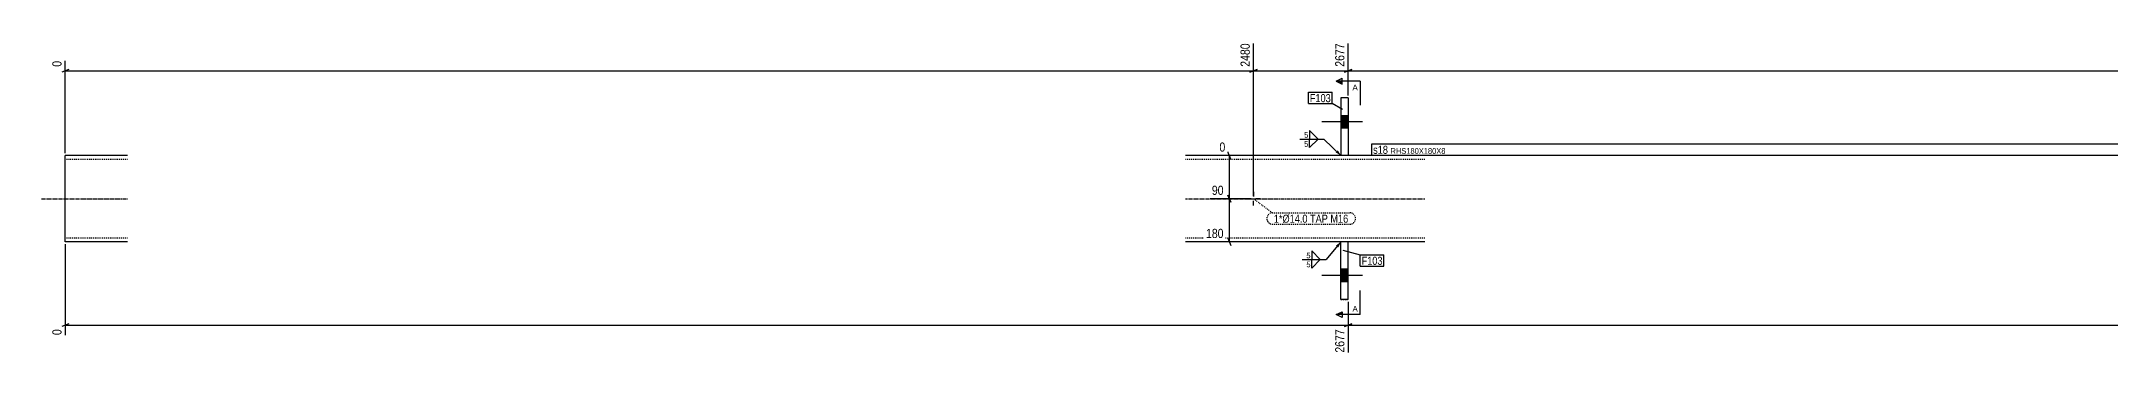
# Model space of a CAD drawing. Header units: millimetres. Extents: x 29 to 46980, y 8 to 1961.
# Drawn here: x 38342 to 42661, y 8 to 661 of the extents above; entities that cross this region are included whole.
import ezdxf

# ---------------------------------------------------------------- set-up
doc = ezdxf.new("R2010")
doc.units = ezdxf.units.MM
doc.linetypes.add('DXK_LINE_DOT2', pattern=[3.9198, 1.9599, -1.9599])
doc.linetypes.add('DXK_LINE_DOT3', pattern=[5.9187, 2.979, -0.9799, 0.9799, -0.9799])
for name, color, linetype in [('MÅLSÆTNING', 7, 'Continuous'), ('STÅL', 7, 'Continuous'), ('TEKST', 7, 'Continuous')]:
    doc.layers.add(name, color=color, linetype=linetype)
doc.styles.add('Arial', font='ARIAL.TTF', dxfattribs={"height": 0.2})
doc.styles.add('Arial Narrow', font='ARIALN.TTF', dxfattribs={"height": 0.2})

msp = doc.modelspace()

# ---------------------------------------------------------------- hatches: boundary and pattern name
at = {"layer": 'STÅL', "linetype": 'Continuous'}
for points in [[(41069.6, 479.9), (41069.6, 505.9), (41054.6, 505.9), (41054.6, 479.9)], [(41069.6, 479.9), (41069.6, 505.9), (41054.6, 505.9), (41054.6, 479.9)], [(41054.6, 185.9), (41054.6, 159.9), (41069.6, 159.9), (41069.6, 185.9)], [(41054.6, 185.9), (41054.6, 159.9), (41069.6, 159.9), (41069.6, 185.9)]]:
    msp.add_hatch(color=96, dxfattribs=at).paths.add_polyline_path(points)
at = {"layer": 'TEKST', "linetype": 'Continuous'}
for points in [[(41047.8, 433.8), (41054.6, 422.9), (41043.5, 429.3)], [(41044.2, 235.4), (41054.6, 242.9), (41049, 231.3)]]:
    msp.add_hatch(color=3, dxfattribs=at).paths.add_polyline_path(points)

# ---------------------------------------------------------------- linework, layer by layer
at = {"layer": 'MÅLSÆTNING', "color": 7, "linetype": 'Continuous'}
for p, q in [((40872.1, 337.9), (40872.1, 656.6)), ((40872.1, 337.9), (40872.1, 656.6)), ((41069.6, 547.9), (41069.6, 656.6)), ((41069.6, 547.9), (41069.6, 656.6)), ((38392.1, 427.9), (38392.1, 620.1)), ((38399.6, 602.4), (38384.6, 596.4)), ((38392.1, 599.4), (40872.1, 599.4)), ((40879.6, 602.4), (40864.6, 596.4)), ((40864.6, 596.4), (40879.6, 602.4)), ((40872.1, 599.4), (41069.6, 599.4)), ((41077.1, 602.4), (41062.1, 596.4)), ((41062.1, 596.4), (41077.1, 602.4)), ((41069.6, 599.4), (43557.1, 599.4)), ((40841.7, 422.9), (40800.9, 422.9)), ((40824.6, 415.4), (40818.6, 430.4)), ((40821.6, 332.9), (40821.6, 422.9)), ((40867.1, 332.9), (40781.5, 332.9)), ((40867.1, 332.9), (40781.5, 332.9)), ((40818.6, 340.4), (40824.6, 325.4)), ((40824.6, 325.4), (40818.6, 340.4)), ((40821.6, 242.9), (40821.6, 332.9)), ((38392.1, 237.9), (38392.1, 48.6)), ((40845.1, 242.9), (40769.3, 242.9)), ((40818.6, 250.4), (40824.6, 235.4)), ((41069.6, 117.9), (41069.6, 12)), ((41069.6, 117.9), (41069.6, 12)), ((38399.6, 72.3), (38384.6, 66.3)), ((38392.1, 69.3), (41069.6, 69.3)), ((41077.1, 72.3), (41062.1, 66.3)), ((41062.1, 66.3), (41077.1, 72.3)), ((41069.6, 69.3), (45751.7, 69.3))]:
    msp.add_line(p, q, dxfattribs=at)
at = {"layer": 'STÅL', "color": 2, "linetype": 'Continuous'}
for p, q in [((41054.6, 542.9), (41054.6, 422.9)), ((41069.6, 542.9), (41054.6, 542.9)), ((41069.6, 542.9), (41069.6, 422.9)), ((38522.1, 422.9), (38392.1, 422.9)), ((38392.1, 258.9), (38392.1, 422.9)), ((41229.6, 422.9), (40730.1, 422.9)), ((38392.1, 242.9), (38392.1, 258.9)), ((38522.1, 242.9), (38392.1, 242.9)), ((41229.6, 242.9), (40730.1, 242.9)), ((41054.6, 122.9), (41054.6, 242.9)), ((41069.6, 122.9), (41069.6, 242.9)), ((41069.6, 122.9), (41054.6, 122.9))]:
    msp.add_line(p, q, dxfattribs=at)
at = {"layer": 'STÅL', "color": 7, "linetype": 'DXK_LINE_DOT2'}
for p, q in [((41069.6, 542.9), (41054.6, 542.9)), ((38522.1, 414.9), (38392.1, 414.9)), ((41229.6, 414.9), (40730.1, 414.9)), ((41069.6, 422.9), (41054.6, 422.9)), ((38392.1, 251.5), (38392.1, 258.9)), ((38392.1, 250.9), (38392.1, 251.5)), ((38522.1, 250.9), (38392.1, 250.9)), ((38392.1, 244.1), (38392.1, 250.9)), ((41229.6, 250.9), (40730.1, 250.9)), ((41069.6, 242.9), (41054.6, 242.9)), ((41054.6, 122.9), (41069.6, 122.9))]:
    msp.add_line(p, q, dxfattribs=at)
at = {"layer": 'STÅL', "color": 96, "linetype": 'Continuous'}
for p, q in [((41099.6, 492.9), (41014.6, 492.9)), ((41099.6, 492.9), (41014.6, 492.9)), ((41069.6, 505.9), (41054.6, 505.9)), ((41069.6, 505.9), (41054.6, 505.9)), ((41069.6, 479.9), (41054.6, 479.9)), ((41069.6, 479.9), (41054.6, 479.9)), ((40872.1, 346.9), (40872.1, 337.6)), ((40858.1, 332.9), (40867.5, 332.9)), ((40872.1, 318.9), (40872.1, 328.2)), ((40886.1, 332.9), (40876.8, 332.9)), ((41099.6, 172.9), (41014.6, 172.9)), ((41099.6, 172.9), (41014.6, 172.9)), ((41069.6, 185.9), (41054.6, 185.9)), ((41069.6, 185.9), (41054.6, 185.9)), ((41069.6, 159.9), (41054.6, 159.9)), ((41069.6, 159.9), (41054.6, 159.9))]:
    msp.add_line(p, q, dxfattribs=at)
at = {"layer": 'STÅL', "color": 7, "linetype": 'DXK_LINE_DOT3'}
for p, q in [((38342.1, 332.9), (38522.1, 332.9)), ((40730.1, 332.9), (41229.6, 332.9))]:
    msp.add_line(p, q, dxfattribs=at)
at = {"layer": 'TEKST', "color": 3, "linetype": 'Continuous'}
for p, q in [((41054.6, 422.9), (41019.1, 457.2)), ((41054.6, 242.9), (41023.7, 206.2))]:
    msp.add_line(p, q, dxfattribs=at)

# ---------------------------------------------------------------- wipeouts: each hides what was drawn before it
at = {"color": 0}
for points in [[(40986.4, 458.7), (40986.4, 473.2), (40976.8, 473.2), (40976.8, 458.7)], [(41070, 282.8), (41070, 300.3), (40914.4, 300.3), (40914.4, 282.8)], [(41141.3, 195.1), (41141.3, 212.6), (41097.6, 212.6), (41097.6, 195.1)]]:
    msp.add_wipeout(points, dxfattribs=at).dxf.layer = 'TEKST'

# ---------------------------------------------------------------- next in the draw order: linework, layer by layer
at = {"layer": 'TEKST', "color": 3, "linetype": 'Continuous'}
for p, q in [((41006.8, 457.2), (40989, 475)), ((40989, 475), (40989, 457.2)), ((40989, 457.2), (41006.8, 457.2))]:
    msp.add_line(p, q, dxfattribs=at)

# ---------------------------------------------------------------- next in the draw order: wipeouts: each hides what was drawn before it
at = {"color": 0, "linetype": 'Continuous'}
for points, layer in [([(40868.1, 660.6), (40840.1, 660.6), (40840.1, 603.9), (40868.1, 603.9)], 'MÅLSÆTNING'), ([(41065.6, 660.6), (41037.6, 660.6), (41037.6, 603.9), (41065.6, 603.9)], 'MÅLSÆTNING'), ([(38388.1, 624.1), (38360.1, 624.1), (38360.1, 603.9), (38388.1, 603.9)], 'MÅLSÆTNING'), ([(40817.1, 426.9), (40817.1, 454.9), (40796.9, 454.9), (40796.9, 426.9)], 'MÅLSÆTNING'), ([(40813.5, 336.9), (40813.5, 364.9), (40781.1, 364.9), (40781.1, 336.9)], 'MÅLSÆTNING'), ([(40813.5, 246.9), (40813.5, 274.9), (40768.9, 274.9), (40768.9, 246.9)], 'MÅLSÆTNING'), ([(38388.1, 64.7), (38360.1, 64.7), (38360.1, 44.6), (38388.1, 44.6)], 'MÅLSÆTNING'), ([(41065.6, 64.7), (41037.6, 64.7), (41037.6, 8), (41065.6, 8)], 'MÅLSÆTNING'), ([(41089.6, 558.9), (41089.6, 571.4), (41078.5, 571.4), (41078.5, 558.9)], 'TEKST'), ([(41089.6, 97.4), (41089.6, 109.9), (41078.5, 109.9), (41078.5, 97.4)], 'TEKST')]:
    msp.add_wipeout(points, dxfattribs=at).dxf.layer = layer
at = {"color": 0}
for points in [[(41152.7, 426.4), (41152.7, 443.9), (41121.7, 443.9), (41121.7, 426.4)], [(41070, 282.8), (41070, 300.3), (40914.4, 300.3), (40914.4, 282.8)], [(40991, 207.7), (40991, 222.2), (40981.3, 222.2), (40981.3, 207.7)], [(41141.3, 195.1), (41141.3, 212.6), (41097.6, 212.6), (41097.6, 195.1)]]:
    msp.add_wipeout(points, dxfattribs=at).dxf.layer = 'TEKST'

# ---------------------------------------------------------------- next in the draw order: hatches: boundary and pattern name
at = {"layer": 'TEKST', "linetype": 'Continuous'}
for points in [[(41057.1, 577.6), (41057.1, 571.4), (41044.6, 577.6)], [(41057.1, 97.4), (41057.1, 91.2), (41044.6, 91.2)]]:
    msp.add_hatch(color=30, dxfattribs=at).paths.add_polyline_path(points)

# ---------------------------------------------------------------- next in the draw order: linework, layer by layer
at = {"layer": 'TEKST', "color": 30, "linetype": 'Continuous'}
for p, q in [((41044.6, 577.6), (41057.1, 583.9)), ((41044.6, 577.6), (41057.1, 571.4)), ((41057.1, 571.4), (41057.1, 583.9)), ((41044.6, 91.2), (41057.1, 97.4)), ((41057.1, 84.9), (41044.6, 91.2)), ((41057.1, 97.4), (41057.1, 84.9))]:
    msp.add_line(p, q, dxfattribs=at)
at = {"layer": 'TEKST', "color": 7, "linetype": 'Continuous'}
for p, q in [((41094.6, 577.6), (41044.6, 577.6)), ((41094.6, 577.6), (41094.6, 527.6)), ((41058.4, 225.7), (41094.6, 215.6)), ((41094.6, 215.6), (41144.3, 215.6)), ((41094.6, 192.1), (41094.6, 215.6)), ((41094.6, 192.1), (41144.3, 192.1)), ((41144.3, 192.1), (41144.3, 215.6)), ((41094.6, 91.2), (41094.6, 141.2)), ((41094.6, 91.2), (41044.6, 91.2))]:
    msp.add_line(p, q, dxfattribs=at)
at = {"layer": 'TEKST', "color": 7, "linetype": 'DXK_LINE_DOT2'}
for p, q in [((40872.1, 332.9), (40911.4, 303.3)), ((40911.4, 303.3), (41073, 303.3)), ((40911.4, 279.8), (41073, 279.8))]:
    msp.add_line(p, q, dxfattribs=at)
at = {"layer": 'TEKST', "color": 3, "linetype": 'Continuous'}
for p, q in [((41011.4, 206.2), (40993.5, 224.1)), ((40993.5, 224.1), (40993.5, 206.2)), ((40993.5, 206.2), (41011.4, 206.2))]:
    msp.add_line(p, q, dxfattribs=at)
at = {"layer": 'TEKST', "color": 7, "linetype": 'DXK_LINE_DOT2'}
for centre, radius, start, end in [((40911.4, 291.6), 11.7, 90, 270), ((41073, 291.6), 11.8, 270, 90)]:
    msp.add_arc(centre, radius, start, end, dxfattribs=at)

# ---------------------------------------------------------------- next in the draw order: texts
at = {"layer": 'MÅLSÆTNING', "color": 3, "linetype": 'Continuous', "style": 'Arial Narrow'}
for s, height, p in [('2480', 19.09, (40864.1, 607.9)), ('2677', 19.09, (41061.6, 607.9)), ('0', 19.1, (38384.1, 607.9)), ('0', 19.1, (38384.1, 48.6)), ('2677', 19.09, (41061.6, 12))]:
    msp.add_text(s, height=height, rotation=90.0002, dxfattribs=at).set_placement(p)
for s, height, p in [('0', 19.1, (40800.9, 430.9)), ('90', 19.09, (40785.1, 340.9)), ('180', 19.09, (40772.9, 250.9))]:
    msp.add_text(s, height=height, dxfattribs=at).set_placement(p)
at = {"layer": 'TEKST', "color": 3, "linetype": 'Continuous', "style": 'Arial'}
for p in [(41078.5, 558.9), (41078.5, 97.4)]:
    msp.add_text('A', height=11.9, dxfattribs=at).set_placement(p)
at = {"layer": 'TEKST', "color": 3, "style": 'Arial Narrow'}
for s, height, p in [('1*Ø14.0 TAP M16', 16.702, (40914.4, 282.8)), ('F103', 16.7, (41097.6, 195.1))]:
    msp.add_text(s, height=height, dxfattribs=at).set_placement(p)

# ---------------------------------------------------------------- next in the draw order: wipeouts: each hides what was drawn before it
at = {"color": 0, "linetype": 'Continuous'}
msp.add_wipeout([(40986.4, 439.9), (40986.4, 454.4), (40976.8, 454.4), (40976.8, 439.9)], dxfattribs=at).dxf.layer = 'TEKST'
at = {"color": 0}
msp.add_wipeout([(41152.7, 426.4), (41152.7, 443.9), (41121.7, 443.9), (41121.7, 426.4)], dxfattribs=at).dxf.layer = 'TEKST'

# ---------------------------------------------------------------- next in the draw order: linework, layer by layer
at = {"layer": 'TEKST', "color": 3, "linetype": 'Continuous'}
for p, q in [((40969, 457.2), (41019.1, 457.2)), ((40989, 457.2), (41006.8, 457.2)), ((41006.8, 457.2), (40989, 439.3)), ((40989, 439.3), (40989, 457.2))]:
    msp.add_line(p, q, dxfattribs=at)
at = {"layer": 'TEKST', "color": 7, "linetype": 'Continuous'}
msp.add_line((41118.7, 423.4), (41118.7, 446.9), dxfattribs=at)

# ---------------------------------------------------------------- next in the draw order: texts
at = {"layer": 'TEKST', "color": 3, "style": 'Arial Narrow'}
msp.add_text('5', height=11.9, dxfattribs=at).set_placement((40977.8, 459.7))
at = {"layer": 'TEKST', "color": 3, "linetype": 'Continuous', "style": 'Arial Narrow'}
msp.add_text('5', height=11.9, dxfattribs=at).set_placement((40977.8, 440.9))

# ---------------------------------------------------------------- next in the draw order: wipeouts: each hides what was drawn before it
at = {"color": 0}
for points in [[(41033.3, 534.1), (41033.3, 551.6), (40989.6, 551.6), (40989.6, 534.1)], [(43433.4, 426.4), (43433.4, 438.9), (41157.9, 438.9), (41157.9, 426.4)]]:
    msp.add_wipeout(points, dxfattribs=at).dxf.layer = 'TEKST'
at = {"color": 0, "linetype": 'Continuous'}
msp.add_wipeout([(40991, 189), (40991, 203.5), (40981.3, 203.5), (40981.3, 189)], dxfattribs=at).dxf.layer = 'TEKST'

# ---------------------------------------------------------------- next in the draw order: linework, layer by layer
at = {"layer": 'TEKST', "color": 3, "linetype": 'Continuous'}
for p, q in [((40973.6, 206.2), (41023.7, 206.2)), ((40993.5, 206.2), (41011.4, 206.2)), ((41011.4, 206.2), (40993.5, 188.4)), ((40993.5, 188.4), (40993.5, 206.2))]:
    msp.add_line(p, q, dxfattribs=at)

# ---------------------------------------------------------------- next in the draw order: texts
at = {"layer": 'TEKST', "color": 3, "style": 'Arial Narrow'}
msp.add_text('5', height=11.9, dxfattribs=at).set_placement((40982.3, 208.7))
at = {"layer": 'TEKST', "color": 3, "linetype": 'Continuous', "style": 'Arial Narrow'}
msp.add_text('5', height=11.9, dxfattribs=at).set_placement((40982.3, 190))

# ---------------------------------------------------------------- next in the draw order: wipeouts: each hides what was drawn before it
at = {"color": 0}
for points in [[(41033.3, 534.1), (41033.3, 551.6), (40989.6, 551.6), (40989.6, 534.1)], [(43433.4, 426.4), (43433.4, 438.9), (41157.9, 438.9), (41157.9, 426.4)]]:
    msp.add_wipeout(points, dxfattribs=at).dxf.layer = 'TEKST'

# ---------------------------------------------------------------- next in the draw order: linework, layer by layer
at = {"layer": 'TEKST', "color": 7, "linetype": 'Continuous'}
for p, q in [((40986.6, 554.6), (41036.3, 554.6)), ((40986.6, 531.1), (40986.6, 554.6)), ((40986.6, 531.1), (41036.3, 531.1)), ((41036.3, 531.1), (41036.3, 554.6)), ((41057.9, 518.6), (41036.3, 531.1)), ((41118.7, 446.9), (43436.4, 446.9)), ((41118.7, 423.4), (43436.4, 423.4))]:
    msp.add_line(p, q, dxfattribs=at)

# ---------------------------------------------------------------- next in the draw order: texts
at = {"layer": 'TEKST', "color": 3, "style": 'Arial Narrow'}
for s, height, p in [('F103', 16.7, (40989.6, 534.1)), ('s18', 16.7, (41121.7, 426.4)), ('RHS180X180X8', 11.93, (41157.9, 426.4))]:
    msp.add_text(s, height=height, dxfattribs=at).set_placement(p)

doc.saveas('drawing.dxf')
